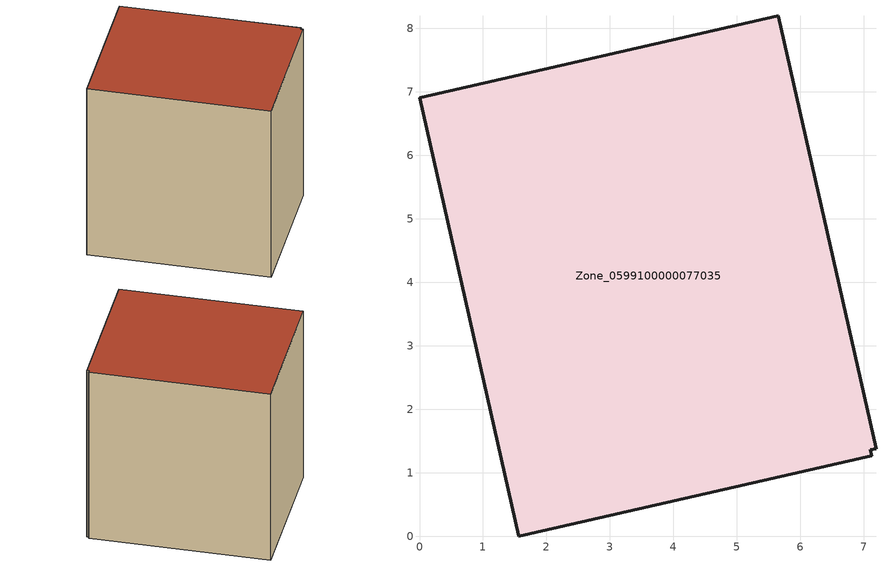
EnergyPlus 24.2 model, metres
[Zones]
Zone_0599100000077035
 floor ground (C_G): 7.19,1.38 7.1,1.36 7.12,1.27 1.56,0 0,6.91 5.65,8.2 z0
 wall outside (C_F): 7.19,1.38 5.65,8.2 0,6.91 1.56,0 7.12,1.27 7.1,1.36 7.19,1.38 z0:7.46
 roof outside (C_R): 7.1,1.36 7.19,1.38 5.65,8.2 0,6.91 1.56,0 7.12,1.27 z7.46
[BUILDING]
Pand.0599100000077035: North Axis=0; Terrain=City; Loads Convergence Tolerance Value=0.04; Temperature Convergence Tolerance Value=0.4; Solar Distribution=FullExterior; Maximum Number of Warmup Days=25; Minimum Number of Warmup Days=1
[Site:Location]
Rotterdam.The.Hague.AP_ZH_NLD Design_Conditions: Latitude=51.96; Longitude=4.45; Time Zone=1; Elevation=-4.5
[SITE:GROUNDTEMPERATURE:BUILDINGSURFACE]
18, 18, 18, 18, 18, 18, 18, 18, 18, 18, 18, 18
[MATERIAL] Thermal Absorptance=0.9; Solar Absorptance=0.7; Visible Absorptance=0.7
Name | Roughness | Thickness | Conductivity | Density | Specific Heat
G.TI.1946-1964 | MediumSmooth | 0.15 | 1 | 540 | 1210
F.TI.1946-1964 | Rough | 0.3 | 0.857143 | 1920 | 840
R.TI.1946-1964 | MediumRough | 0.2 | 0.277778 | 1500 | 1000
[CONSTRUCTION]
C_G: G.TI.1946-1964
C_F: F.TI.1946-1964
C_R: R.TI.1946-1964
[ZONE]
Zone_0599100000077035: Type=1; Multiplier=1; Ceiling Height=Autocalculate; Volume=Autocalculate; Floor Area=autocalculate; Part of Total Floor Area=Yes
[ZONEINFILTRATION:DESIGNFLOWRATE]
Infil_Zone_0599100000077035: Zone or ZoneList or Space or SpaceList=Zone_0599100000077035; Schedule=AlwaysOn; Design Flow Rate Calculation Method=Flow/Area; Flow Rate per Floor Area=0.003; Constant Term Coefficient=1; Temperature Term Coefficient=0; Velocity Term Coefficient=0; Velocity Squared Term Coefficient=0
[HVACTEMPLATE:ZONE:IDEALLOADSAIRSYSTEM]
Zone_0599100000077035: Maximum Heating Supply Air Temperature=50; Minimum Cooling Supply Air Temperature=13; Maximum Heating Supply Air Humidity Ratio=0.0156; Minimum Cooling Supply Air Humidity Ratio=0.0077; Heating Limit=NoLimit; Cooling Limit=NoLimit; Dehumidification Control Type=ConstantSensibleHeatRatio; Cooling Sensible Heat Ratio=0.7; Dehumidification Setpoint=60; Humidification Control Type=None; Humidification Setpoint=30; Outdoor Air Method=None; Outdoor Air Flow Rate per Person=0.00944; Outdoor Air Flow Rate per Zone Floor Area=0; Outdoor Air Flow Rate per Zone=0; Demand Controlled Ventilation Type=None; Outdoor Air Economizer Type=NoEconomizer; Heat Recovery Type=None; Sensible Heat Recovery Effectiveness=0.7; Latent Heat Recovery Effectiveness=0.65
[ZONECONTROL:THERMOSTAT]
ThermostatControl_Zone_0599100000077035: Zone or ZoneList=Zone_0599100000077035; Control Type Schedule=DualSetpointControlType; Control 1=Thermostat_Zone_0599100000077035; Temperature Difference Between Cutout And Setpoint=0
[THERMOSTATSETPOINT:DUALSETPOINT]
Thermostat_Zone_0599100000077035: Heating Setpoint Temperature Schedule=HeatingSetpoint_Zone_0599100000077035; Cooling Setpoint Temperature Schedule=CoolingSetpoint_Zone_0599100000077035
[SCHEDULE:COMPACT]
HeatingSetpoint_Zone_0599100000077035: Through: 12/31, For: AllDays, Until: 24:00, 21
CoolingSetpoint_Zone_0599100000077035: Through: 12/31, For: AllDays, Until: 24:00, 24
DualSetpointControlType: Through: 12/31, For: AllDays, Until: 24:00, 4
AlwaysOn: Through: 12/31, For: AllDays, Until: 24:00, 1
